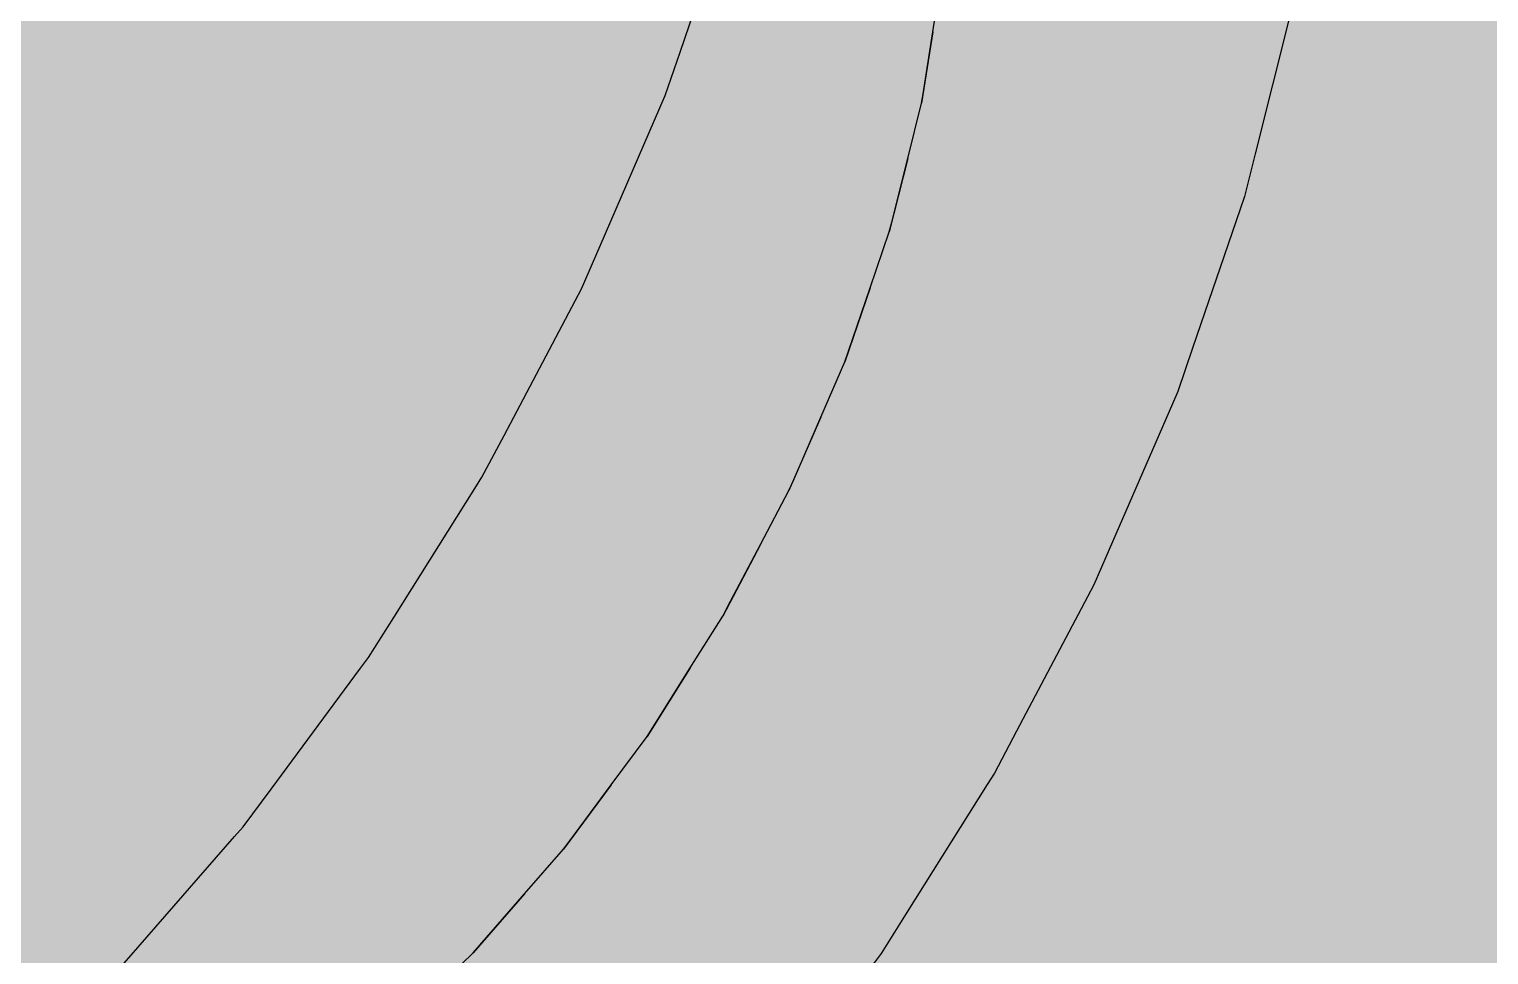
# Model space of a CAD drawing. Extents: x 0 to 297, y 0 to 210.
# Drawn here: x 199.47 to 207.53, y 172.92 to 178.03 of the extents above; entities that cross this region are included whole.
import ezdxf

# ---------------------------------------------------------------- set-up
doc = ezdxf.new("R2010")
doc.units = 0
doc.layers.add('SOMBRA', color=8, linetype='CONTINUOUS')
doc.layers.add('VISIBLE', color=7, linetype='CONTINUOUS')

msp = doc.modelspace()

# ---------------------------------------------------------------- linework, layer by layer
at = {"layer": 'SOMBRA', "color": 254}
for points in [[(201.3953, 181.8889), (236.7506, 161.4765), (201.8819, 181.9791)], [(237.2761, 161.5739), (201.9208, 181.9863), (201.8819, 181.9791)], [(237.2761, 161.5739), (201.8819, 181.9791), (236.7506, 161.4765)], [(201.9208, 181.9863), (237.2761, 161.5739), (202.3817, 181.99)], [(237.7739, 161.5778), (202.4185, 181.9902), (202.3817, 181.99)], [(237.7739, 161.5778), (202.3817, 181.99), (237.2761, 161.5739)], [(202.4185, 181.9902), (237.7739, 161.5778), (202.8458, 181.9073)], [(238.2353, 161.4882), (202.88, 181.9006), (202.8458, 181.9073)], [(238.2353, 161.4882), (202.8458, 181.9073), (237.7739, 161.5778)], [(202.88, 181.9006), (238.2353, 161.4882), (203.2663, 181.7325)], [(200.851, 181.6997), (236.2063, 161.2872), (201.355, 181.8749)], [(236.7506, 161.4765), (201.3953, 181.8889), (201.355, 181.8749)], [(236.7506, 161.4765), (201.355, 181.8749), (236.2063, 161.2872)], [(200.2972, 181.4218), (235.6525, 161.0094), (200.81, 181.6791)], [(236.2063, 161.2872), (200.851, 181.6997), (200.81, 181.6791)], [(236.2063, 161.2872), (200.81, 181.6791), (235.6525, 161.0094)], [(238.6525, 161.3066), (203.2972, 181.719), (203.2663, 181.7325)], [(238.6525, 161.3066), (203.2663, 181.7325), (238.2353, 161.4882)], [(203.2972, 181.719), (238.6525, 161.3066), (203.636, 181.4685)], [(235.6525, 161.0094), (200.2972, 181.4218), (200.2562, 181.3951)], [(239.0185, 161.0361), (203.6631, 181.4485), (203.636, 181.4685)], [(239.0185, 161.0361), (203.636, 181.4685), (238.6525, 161.3066)], [(203.6631, 181.4485), (239.0185, 161.0361), (203.9486, 181.12)], [(199.7434, 181.0602), (235.0988, 160.6478), (200.2562, 181.3951)], [(235.6525, 161.0094), (200.2562, 181.3951), (235.0988, 160.6478)], [(239.3268, 160.6813), (203.9714, 181.0937), (203.9486, 181.12)], [(239.3268, 160.6813), (203.9486, 181.12), (239.0185, 161.0361)], [(203.9714, 181.0937), (239.3268, 160.6813), (204.1987, 180.6927)], [(199.1991, 180.6209), (234.5545, 160.2085), (199.7031, 181.0277)], [(235.0988, 160.6478), (199.7434, 181.0602), (199.7031, 181.0277)], [(235.0988, 160.6478), (199.7031, 181.0277), (234.5545, 160.2085)], [(239.5722, 160.2482), (204.2169, 180.6607), (204.1987, 180.6927)], [(239.5722, 160.2482), (204.1987, 180.6927), (239.3268, 160.6813)], [(234.5545, 160.2085), (199.1991, 180.6209), (199.1602, 180.5832)], [(198.6736, 180.1116), (234.029, 159.6991), (199.1602, 180.5832)], [(234.5545, 160.2085), (199.1602, 180.5832), (234.029, 159.6991)], [(198.1759, 179.5408), (233.5312, 159.1283), (198.6367, 180.0693)], [(234.029, 159.6991), (198.6736, 180.1116), (198.6367, 180.0693)], [(234.029, 159.6991), (198.6367, 180.0693), (233.5312, 159.1283)]]:
    msp.add_solid(points, dxfattribs=at)
at = {"layer": 'SOMBRA', "color": 253}
for points in [[(204.3185, 180.3737), (204.2169, 180.6607), (239.5722, 160.2482)], [(204.3185, 180.3737), (217.9226, 172.5194), (204.3821, 180.1942)], [(204.3185, 180.3737), (239.5722, 160.2482), (217.9226, 172.5194)], [(239.6739, 159.9612), (204.3953, 180.1568), (204.3821, 180.1942)], [(239.6739, 159.9612), (204.3821, 180.1942), (217.9226, 172.5194)], [(204.4419, 179.9133), (204.3953, 180.1568), (239.7506, 159.7444)], [(239.6739, 159.9612), (239.7506, 159.7444), (204.3953, 180.1568)], [(204.4419, 179.9133), (223.3649, 168.988), (204.4955, 179.6328)], [(204.4419, 179.9133), (239.7506, 159.7444), (223.3649, 168.988)], [(239.7972, 159.5008), (204.5035, 179.5908), (204.4955, 179.6328)], [(239.7972, 159.5008), (204.4955, 179.6328), (223.3649, 168.988)], [(204.5192, 179.3247), (204.5035, 179.5908), (239.8589, 159.1784)], [(239.7972, 159.5008), (239.8589, 159.1784), (204.5035, 179.5908)], [(197.7144, 178.9183), (233.0698, 158.5059), (198.1417, 179.4947)], [(233.5312, 159.1283), (198.1759, 179.5408), (198.1417, 179.4947)], [(233.5312, 159.1283), (198.1417, 179.4947), (233.0698, 158.5059)], [(204.5192, 179.3247), (223.4421, 168.3995), (204.5372, 179.0182)], [(204.5192, 179.3247), (239.8589, 159.1784), (223.4421, 168.3995)], [(239.8745, 158.9123), (204.5398, 178.9724), (204.5372, 179.0182)], [(239.8745, 158.9123), (204.5372, 179.0182), (223.4421, 168.3995)], [(233.0698, 158.5059), (197.7144, 178.9183), (197.6835, 178.8692)], [(204.5242, 178.6881), (204.5398, 178.9724), (239.8952, 158.5599)], [(239.8745, 158.9123), (239.8952, 158.5599), (204.5398, 178.9724)], [(197.2972, 178.2549), (232.6525, 157.8425), (197.6835, 178.8692)], [(233.0698, 158.5059), (197.6835, 178.8692), (232.6525, 157.8425)], [(203.3483, 178.7383), (202.1671, 177.7362), (201.8783, 177.762)], [(203.3483, 178.7383), (201.8783, 177.762), (202.6711, 178.6712)], [(203.3483, 178.7383), (202.4078, 177.7808), (202.1671, 177.7362)], [(203.3483, 178.7383), (203.3249, 178.6698), (202.4078, 177.7808)], [(204.5242, 178.6881), (223.447, 167.7631), (204.5062, 178.3609)], [(204.5242, 178.6881), (239.8952, 158.5599), (223.447, 167.7631)], [(201.8783, 177.762), (202.4809, 178.6523), (202.6711, 178.6712)], [(201.8783, 177.762), (202.0964, 178.5186), (202.4809, 178.6523)], [(202.4078, 177.7808), (203.3249, 178.6698), (203.0618, 177.9021)], [(202.0964, 178.5186), (201.5567, 177.7907), (201.3406, 177.81)], [(202.0964, 178.5186), (201.3406, 177.81), (201.6995, 178.3807)], [(201.8783, 177.762), (201.5567, 177.7907), (202.0964, 178.5186)], [(200.5108, 178.4572), (200.3203, 177.9012), (199.5412, 177.9708)], [(199.6796, 178.3749), (200.5108, 178.4572), (199.5412, 177.9708)], [(200.5108, 178.4572), (201.2828, 178.2358), (200.3203, 177.9012)], [(199.6796, 178.3749), (199.5412, 177.9708), (199.1186, 178.0085)], [(199.2288, 178.3302), (199.6796, 178.3749), (199.1186, 178.0085)], [(201.6995, 178.3807), (201.3406, 177.81), (201.207, 177.822)], [(201.6995, 178.3807), (201.207, 177.822), (201.4575, 178.2966)], [(239.8796, 158.2757), (204.5035, 178.312), (204.5062, 178.3609)], [(239.8796, 158.2757), (204.5062, 178.3609), (223.447, 167.7631)], [(201.4575, 178.2966), (201.207, 177.822), (201.143, 177.8277)], [(201.4575, 178.2966), (201.143, 177.8277), (201.3266, 178.251)], [(239.8796, 158.2757), (239.8589, 157.8995), (204.5035, 178.312)], [(196.9313, 177.5619), (232.2866, 157.1494), (197.2701, 178.2036)], [(232.6525, 157.8425), (197.2972, 178.2549), (197.2701, 178.2036)], [(232.6525, 157.8425), (197.2701, 178.2036), (232.2866, 157.1494)], [(201.2828, 178.2358), (201.143, 177.8277), (200.3203, 177.9012)], [(201.3266, 178.251), (201.143, 177.8277), (201.2828, 178.2358)], [(199.1186, 178.0085), (199.5412, 177.9708), (198.9802, 177.6893)], [(199.5412, 177.9708), (199.3673, 177.5698), (198.9802, 177.6893)], [(199.5412, 177.9708), (200.3203, 177.9012), (199.3673, 177.5698)], [(200.3203, 177.9012), (200.081, 177.3495), (199.3673, 177.5698)], [(200.3203, 177.9012), (201.0103, 177.5218), (200.081, 177.3495)], [(200.3203, 177.9012), (201.143, 177.8277), (201.0103, 177.5218)], [(202.4078, 177.7808), (203.0618, 177.9021), (202.9801, 177.6636)], [(201.0526, 177.5296), (201.0103, 177.5218), (201.143, 177.8277)], [(201.0526, 177.5296), (201.143, 177.8277), (201.207, 177.822)], [(201.179, 177.5531), (201.0526, 177.5296), (201.207, 177.822)], [(201.179, 177.5531), (201.207, 177.822), (201.3406, 177.81)], [(201.4126, 177.5964), (201.179, 177.5531), (201.3406, 177.81)], [(201.4126, 177.5964), (201.3406, 177.81), (201.5567, 177.7907)], [(201.7958, 177.6674), (201.4126, 177.5964), (201.5567, 177.7907)], [(201.7958, 177.6674), (201.5567, 177.7907), (201.8783, 177.762)], [(201.5083, 176.9089), (202.1671, 177.7362), (202.3453, 177.7203)], [(201.5083, 176.9089), (201.7958, 177.6674), (202.1671, 177.7362)], [(202.9801, 177.6636), (201.5083, 176.9089), (202.3453, 177.7203)], [(201.7958, 177.6674), (201.8783, 177.762), (202.1671, 177.7362)], [(202.4078, 177.7808), (202.3453, 177.7203), (202.1671, 177.7362)], [(202.4078, 177.7808), (202.9801, 177.6636), (202.3453, 177.7203)], [(201.7958, 177.6674), (201.2137, 176.9999), (201.0157, 177.061)], [(201.7958, 177.6674), (201.0157, 177.061), (201.4126, 177.5964)], [(201.5083, 176.9089), (201.2137, 176.9999), (201.7958, 177.6674)], [(202.9801, 177.6636), (201.7728, 176.8273), (201.5083, 176.9089)], [(202.9801, 177.6636), (202.0008, 176.8291), (201.7728, 176.8273)], [(202.9801, 177.6636), (202.9507, 177.5957), (202.0008, 176.8291)], [(232.2866, 157.1494), (196.9313, 177.5619), (196.9085, 177.5092)], [(199.3673, 177.5698), (200.081, 177.3495), (199.1609, 177.1789)], [(201.179, 177.5531), (200.8933, 177.0988), (200.8347, 177.1169)], [(201.179, 177.5531), (200.8347, 177.1169), (201.0526, 177.5296)], [(201.4126, 177.5964), (201.0157, 177.061), (200.8933, 177.0988)], [(201.4126, 177.5964), (200.8933, 177.0988), (201.179, 177.5531)], [(202.0008, 176.8291), (202.9507, 177.5957), (202.6203, 176.834)], [(196.623, 176.851), (231.9783, 156.4386), (196.9085, 177.5092)], [(232.2866, 157.1494), (196.9085, 177.5092), (231.9783, 156.4386)], [(201.0103, 177.5218), (200.8347, 177.1169), (200.081, 177.3495)], [(201.0526, 177.5296), (200.8347, 177.1169), (201.0103, 177.5218)], [(200.081, 177.3495), (199.797, 176.8116), (199.1609, 177.1789)], [(200.081, 177.3495), (200.6772, 176.8186), (199.797, 176.8116)], [(200.081, 177.3495), (200.8347, 177.1169), (200.6772, 176.8186)], [(199.1609, 177.1789), (199.797, 176.8116), (198.9255, 176.8047)], [(200.7173, 176.8189), (200.6772, 176.8186), (200.8347, 177.1169)], [(200.7173, 176.8189), (200.8347, 177.1169), (200.8933, 177.0988)], [(200.837, 176.8199), (200.7173, 176.8189), (200.8933, 177.0988)], [(200.837, 176.8199), (200.8933, 177.0988), (201.0157, 177.061)], [(201.0582, 176.8216), (200.837, 176.8199), (201.0157, 177.061)], [(201.0582, 176.8216), (201.0157, 177.061), (201.2137, 176.9999)], [(201.4211, 176.8245), (201.0582, 176.8216), (201.2137, 176.9999)], [(201.4211, 176.8245), (201.2137, 176.9999), (201.5083, 176.9089)], [(201.4211, 176.8245), (201.5083, 176.9089), (201.7728, 176.8273)], [(200.837, 176.8199), (200.521, 176.3937), (200.4688, 176.4238)], [(200.837, 176.8199), (200.4688, 176.4238), (200.7173, 176.8189)], [(200.7173, 176.8189), (200.4688, 176.4238), (200.6772, 176.8186)], [(201.0582, 176.8216), (200.6301, 176.3307), (200.521, 176.3937)], [(201.0582, 176.8216), (200.521, 176.3937), (200.837, 176.8199)], [(201.4211, 176.8245), (200.8066, 176.2288), (200.6301, 176.3307)], [(201.4211, 176.8245), (200.6301, 176.3307), (201.0582, 176.8216)], [(201.0691, 176.0772), (200.8066, 176.2288), (201.4211, 176.8245)], [(201.0691, 176.0772), (201.7728, 176.8273), (201.9361, 176.7769)], [(201.0691, 176.0772), (201.4211, 176.8245), (201.7728, 176.8273)], [(202.0008, 176.8291), (201.9361, 176.7769), (201.7728, 176.8273)], [(202.0008, 176.8291), (202.5176, 176.5974), (201.9361, 176.7769)], [(202.0008, 176.8291), (202.6203, 176.834), (202.5176, 176.5974)], [(198.9255, 176.8047), (199.4732, 176.2968), (198.6653, 176.4537)], [(199.797, 176.8116), (199.4732, 176.2968), (198.9255, 176.8047)], [(199.797, 176.8116), (200.2892, 176.1383), (199.4732, 176.2968)], [(200.6772, 176.8186), (200.4688, 176.4238), (199.797, 176.8116)], [(199.797, 176.8116), (200.4688, 176.4238), (200.2892, 176.1383)], [(202.5176, 176.5974), (201.0691, 176.0772), (201.9361, 176.7769)], [(202.5176, 176.5974), (201.3049, 175.9411), (201.0691, 176.0772)], [(202.5176, 176.5974), (201.5163, 175.9), (201.3049, 175.9411)], [(202.5176, 176.5974), (202.4827, 176.5311), (201.5163, 175.9)], [(201.5163, 175.9), (202.4827, 176.5311), (202.0906, 175.7885)], [(199.4732, 176.2968), (199.1151, 175.8137), (198.6653, 176.4537)], [(200.3264, 176.1311), (200.2892, 176.1383), (200.4688, 176.4238)], [(200.3264, 176.1311), (200.4688, 176.4238), (200.521, 176.3937)], [(200.4373, 176.1095), (200.3264, 176.1311), (200.521, 176.3937)], [(200.4373, 176.1095), (200.521, 176.3937), (200.6301, 176.3307)], [(199.4732, 176.2968), (199.853, 175.4925), (199.1151, 175.8137)], [(200.2892, 176.1383), (200.0515, 175.7604), (199.4732, 176.2968)], [(199.4732, 176.2968), (200.0515, 175.7604), (199.853, 175.4925)], [(200.6425, 176.0697), (200.4373, 176.1095), (200.6301, 176.3307)], [(200.6425, 176.0697), (200.6301, 176.3307), (200.8066, 176.2288)], [(200.9789, 176.0044), (200.6425, 176.0697), (200.8066, 176.2288)], [(200.9789, 176.0044), (200.8066, 176.2288), (201.0691, 176.0772)], [(200.3264, 176.1311), (200.0515, 175.7604), (200.2892, 176.1383)], [(200.4373, 176.1095), (200.0515, 175.7604), (200.3264, 176.1311)], [(200.4373, 176.1095), (200.0965, 175.7187), (200.0515, 175.7604)], [(200.6425, 176.0697), (200.0965, 175.7187), (200.4373, 176.1095)], [(200.6425, 176.0697), (200.1904, 175.6316), (200.0965, 175.7187)], [(200.9789, 176.0044), (200.1904, 175.6316), (200.6425, 176.0697)], [(200.9789, 176.0044), (201.0691, 176.0772), (201.3049, 175.9411)], [(200.9789, 176.0044), (200.3423, 175.4907), (200.1904, 175.6316)], [(200.5684, 175.281), (200.3423, 175.4907), (200.9789, 176.0044)], [(200.5684, 175.281), (200.9789, 176.0044), (201.3049, 175.9411)], [(200.5684, 175.281), (201.3049, 175.9411), (201.4504, 175.857)], [(201.5163, 175.9), (201.4504, 175.857), (201.3049, 175.9411)], [(201.9688, 175.5578), (200.5684, 175.281), (201.4504, 175.857)], [(201.5163, 175.9), (201.9688, 175.5578), (201.4504, 175.857)], [(201.5163, 175.9), (202.0906, 175.7885), (201.9688, 175.5578)], [(199.853, 175.4925), (199.5901, 175.138), (199.1151, 175.8137)], [(199.1151, 175.8137), (199.5901, 175.138), (199.3759, 174.8923)], [(199.8865, 175.4779), (199.853, 175.4925), (200.0515, 175.7604)], [(199.8865, 175.4779), (200.0515, 175.7604), (200.0965, 175.7187)], [(199.9869, 175.4342), (199.8865, 175.4779), (200.0965, 175.7187)], [(199.9869, 175.4342), (200.0965, 175.7187), (200.1904, 175.6316)], [(200.1724, 175.3535), (199.9869, 175.4342), (200.1904, 175.6316)], [(200.1724, 175.3535), (200.1904, 175.6316), (200.3423, 175.4907)], [(201.9688, 175.5578), (200.7714, 175.0927), (200.5684, 175.281)], [(201.9688, 175.5578), (200.9625, 175.0096), (200.7714, 175.0927)], [(201.9688, 175.5578), (201.9289, 175.4944), (200.9625, 175.0096)], [(199.8865, 175.4779), (199.5901, 175.138), (199.853, 175.4925)], [(199.9869, 175.4342), (199.5901, 175.138), (199.8865, 175.4779)], [(200.4766, 175.2211), (200.1724, 175.3535), (200.3423, 175.4907)], [(200.4766, 175.2211), (200.3423, 175.4907), (200.5684, 175.281)], [(200.9625, 175.0096), (201.9289, 175.4944), (201.4818, 174.7835)], [(199.9869, 175.4342), (199.627, 175.0854), (199.5901, 175.138)], [(200.1724, 175.3535), (199.627, 175.0854), (199.9869, 175.4342)], [(200.1724, 175.3535), (199.7042, 174.9756), (199.627, 175.0854)], [(200.4766, 175.2211), (199.7042, 174.9756), (200.1724, 175.3535)], [(200.4766, 175.2211), (199.829, 174.7982), (199.7042, 174.9756)], [(200.0146, 174.534), (199.829, 174.7982), (200.4766, 175.2211)], [(200.0146, 174.534), (200.4766, 175.2211), (200.7714, 175.0927)], [(200.4766, 175.2211), (200.5684, 175.281), (200.7714, 175.0927)], [(199.4053, 174.8705), (199.3759, 174.8923), (199.5901, 175.138)], [(199.4053, 174.8705), (199.5901, 175.138), (199.627, 175.0854)], [(199.4933, 174.8055), (199.4053, 174.8705), (199.627, 175.0854)], [(199.4933, 174.8055), (199.627, 175.0854), (199.7042, 174.9756)], [(200.0146, 174.534), (200.7714, 175.0927), (200.8967, 174.9765)], [(200.9625, 175.0096), (200.8967, 174.9765), (200.7714, 175.0927)], [(199.656, 174.6852), (199.4933, 174.8055), (199.7042, 174.9756)], [(199.656, 174.6852), (199.7042, 174.9756), (199.829, 174.7982)], [(201.3429, 174.5627), (200.0146, 174.534), (200.8967, 174.9765)], [(200.9625, 175.0096), (201.3429, 174.5627), (200.8967, 174.9765)], [(200.9625, 175.0096), (201.4818, 174.7835), (201.3429, 174.5627)], [(199.4933, 174.8055), (199.0924, 174.5672), (199.4053, 174.8705)], [(199.4933, 174.8055), (199.1206, 174.5047), (199.0924, 174.5672)], [(199.656, 174.6852), (199.1206, 174.5047), (199.4933, 174.8055)], [(199.9228, 174.488), (199.656, 174.6852), (199.829, 174.7982)], [(199.9228, 174.488), (199.829, 174.7982), (200.0146, 174.534)], [(199.656, 174.6852), (199.1797, 174.3742), (199.1206, 174.5047)], [(199.9228, 174.488), (199.1797, 174.3742), (199.656, 174.6852)], [(199.9228, 174.488), (199.2752, 174.1631), (199.1797, 174.3742)], [(199.4173, 173.849), (199.2752, 174.1631), (199.9228, 174.488)], [(199.4173, 173.849), (199.9228, 174.488), (200.1813, 174.2968)], [(199.9228, 174.488), (200.0146, 174.534), (200.1813, 174.2968)], [(201.3429, 174.5627), (200.1813, 174.2968), (200.0146, 174.534)], [(201.3429, 174.5627), (200.3489, 174.1729), (200.1813, 174.2968)], [(201.3429, 174.5627), (201.2988, 174.5032), (200.3489, 174.1729)], [(200.3489, 174.1729), (201.2988, 174.5032), (200.8044, 173.8362)], [(199.4173, 173.849), (200.1813, 174.2968), (200.2842, 174.1504)], [(200.3489, 174.1729), (200.2842, 174.1504), (200.1813, 174.2968)], [(200.3489, 174.1729), (200.6508, 173.629), (200.2842, 174.1504)], [(200.3489, 174.1729), (200.8044, 173.8362), (200.6508, 173.629)], [(200.6508, 173.629), (199.4173, 173.849), (200.2842, 174.1504)], [(199.327, 173.8176), (199.4173, 173.849), (199.5449, 173.5669)], [(200.6508, 173.629), (199.5449, 173.5669), (199.4173, 173.849)], [(198.7866, 173.2377), (199.327, 173.8176), (199.5449, 173.5669)], [(200.6508, 173.629), (199.6861, 173.4044), (199.5449, 173.5669)], [(200.6508, 173.629), (200.6032, 173.5745), (199.6861, 173.4044)], [(198.7866, 173.2377), (199.5449, 173.5669), (199.6236, 173.3929)], [(199.6861, 173.4044), (199.6236, 173.3929), (199.5449, 173.5669)], [(199.6861, 173.4044), (200.6032, 173.5745), (200.0698, 172.9628)], [(199.9042, 172.7728), (198.7866, 173.2377), (199.6236, 173.3929)], [(199.6861, 173.4044), (199.9042, 172.7728), (199.6236, 173.3929)], [(199.6861, 173.4044), (200.0698, 172.9628), (199.9042, 172.7728)], [(199.9042, 172.7728), (198.8729, 172.9156), (198.7866, 173.2377)]]:
    msp.add_solid(points, dxfattribs=at)
at = {"layer": 'SOMBRA', "color": 252}
for points in [[(205.88, 178.8974), (204.8567, 177.7446), (205.2154, 177.8407)], [(205.88, 178.8974), (205.2846, 178.5551), (204.8567, 177.7446)], [(205.7911, 178.0542), (205.88, 178.8974), (205.2154, 177.8407)], [(203.3249, 178.6698), (203.3483, 178.7383), (206.1767, 177.1053)], [(206.2361, 177.3416), (203.3483, 178.7383), (204.0354, 178.6122)], [(206.2361, 177.3416), (206.1767, 177.1053), (203.3483, 178.7383)], [(203.6895, 177.5397), (203.0618, 177.9021), (203.3249, 178.6698)], [(203.6895, 177.5397), (203.3249, 178.6698), (205.9731, 177.1409)], [(203.3249, 178.6698), (206.1767, 177.1053), (205.9731, 177.1409)], [(206.2361, 177.3416), (204.0354, 178.6122), (206.2471, 178.2062)], [(205.2846, 178.5551), (204.6157, 177.68), (204.8567, 177.7446)], [(205.2846, 178.5551), (204.8809, 178.2914), (204.6157, 177.68)], [(204.5015, 178.0437), (204.5035, 178.312), (204.457, 178.0146)], [(204.457, 178.0146), (204.5035, 178.312), (239.8589, 157.8995)], [(204.8809, 178.2914), (204.4666, 177.6401), (204.6157, 177.68)], [(204.8809, 178.2914), (204.6347, 178.1306), (204.4666, 177.6401)], [(206.2361, 177.3416), (206.2471, 178.2062), (206.4273, 178.1021)], [(204.6347, 178.1306), (204.3953, 177.6209), (204.4666, 177.6401)], [(204.6347, 178.1306), (204.5015, 178.0437), (204.3953, 177.6209)], [(205.5587, 177.106), (206.4273, 178.1021), (206.4443, 178.17)], [(205.5587, 177.106), (206.4443, 178.17), (205.7363, 177.9803)], [(206.4443, 178.17), (205.7911, 178.0542), (205.7363, 177.9803)], [(204.5015, 178.0437), (204.457, 178.0146), (204.3953, 177.6209)], [(205.7911, 178.0542), (205.2154, 177.8407), (205.5375, 177.927)], [(205.7911, 178.0542), (205.5375, 177.927), (205.7363, 177.9803)], [(206.2361, 177.3416), (206.4273, 178.1021), (205.5587, 177.106)], [(204.457, 178.0146), (223.38, 167.0894), (204.4033, 177.6721)], [(204.457, 178.0146), (239.8589, 157.8995), (223.38, 167.0894)], [(205.7363, 177.9803), (204.6582, 176.9549), (205.0013, 176.9888)], [(205.7363, 177.9803), (205.1462, 177.7307), (204.6582, 176.9549)], [(205.5587, 177.106), (205.7363, 177.9803), (205.0013, 176.9888)], [(205.7363, 177.9803), (205.5375, 177.927), (205.1462, 177.7307)], [(203.6895, 177.5397), (202.9801, 177.6636), (203.0618, 177.9021)], [(205.5375, 177.927), (205.2154, 177.8407), (205.1462, 177.7307)], [(205.1462, 177.7307), (205.2154, 177.8407), (204.8567, 177.7446)], [(205.1462, 177.7307), (204.4277, 176.932), (204.6582, 176.9549)], [(205.1462, 177.7307), (204.7424, 177.5282), (204.4277, 176.932)], [(204.7424, 177.5282), (204.8567, 177.7446), (204.6157, 177.68)], [(205.1462, 177.7307), (204.8567, 177.7446), (204.7424, 177.5282)], [(202.9507, 177.5957), (202.9801, 177.6636), (205.8086, 176.0306)], [(205.8903, 176.2691), (202.9801, 177.6636), (203.6895, 177.5397)], [(205.8903, 176.2691), (205.8086, 176.0306), (202.9801, 177.6636)], [(204.4963, 177.4046), (204.4666, 177.6401), (204.3631, 177.3378)], [(204.3631, 177.3378), (204.4666, 177.6401), (204.3953, 177.6209)], [(239.8123, 157.6022), (204.3953, 177.6209), (204.4033, 177.6721)], [(239.8123, 157.6022), (204.4033, 177.6721), (223.38, 167.0894)], [(204.4963, 177.4046), (204.6157, 177.68), (204.4666, 177.6401)], [(204.7424, 177.5282), (204.6157, 177.68), (204.4963, 177.4046)], [(203.248, 176.4716), (202.6203, 176.834), (202.9507, 177.5957)], [(203.248, 176.4716), (202.9507, 177.5957), (205.5989, 176.0667)], [(202.9507, 177.5957), (205.8086, 176.0306), (205.5989, 176.0667)], [(204.3631, 177.3378), (204.3953, 177.6209), (204.3185, 177.3155)], [(204.3185, 177.3155), (204.3953, 177.6209), (239.7506, 157.2085)], [(239.8123, 157.6022), (239.7506, 157.2085), (204.3953, 177.6209)], [(205.8903, 176.2691), (203.6895, 177.5397), (205.9731, 177.1409)], [(204.7424, 177.5282), (204.2851, 176.9179), (204.4277, 176.932)], [(204.7424, 177.5282), (204.4963, 177.4046), (204.2851, 176.9179)], [(204.4963, 177.4046), (204.2169, 176.9111), (204.2851, 176.9179)], [(204.4963, 177.4046), (204.3631, 177.3378), (204.2169, 176.9111)], [(204.3631, 177.3378), (204.3185, 177.3155), (204.2169, 176.9111)], [(204.3185, 177.3155), (223.2414, 166.3904), (204.2301, 176.9637)], [(204.3185, 177.3155), (239.7506, 157.2085), (223.2414, 166.3904)], [(206.1767, 177.1053), (206.2361, 177.3416), (205.5587, 177.106)], [(205.5587, 177.106), (205.0013, 176.9888), (205.3094, 177.0194)], [(205.2362, 176.1478), (206.1533, 177.0368), (206.1767, 177.1053)], [(205.2362, 176.1478), (206.1767, 177.1053), (205.4995, 177.0382)], [(205.5587, 177.106), (205.3094, 177.0194), (205.4995, 177.0382)], [(206.1767, 177.1053), (205.5587, 177.106), (205.4995, 177.0382)], [(205.8903, 176.2691), (205.9731, 177.1409), (206.1533, 177.0368)], [(205.9731, 177.1409), (206.1767, 177.1053), (206.1533, 177.0368)], [(205.4995, 177.0382), (204.3852, 176.1577), (204.7067, 176.129)], [(205.4995, 177.0382), (204.9248, 176.8857), (204.3852, 176.1577)], [(204.9248, 176.8857), (205.0013, 176.9888), (204.6582, 176.9549)], [(205.2362, 176.1478), (205.4995, 177.0382), (204.7067, 176.129)], [(205.4995, 177.0382), (205.3094, 177.0194), (204.9248, 176.8857)], [(205.3094, 177.0194), (205.0013, 176.9888), (204.9248, 176.8857)], [(205.8903, 176.2691), (206.1533, 177.0368), (205.2362, 176.1478)], [(204.1551, 176.618), (204.2169, 176.9111), (204.1113, 176.6028)], [(204.1113, 176.6028), (204.2169, 176.9111), (239.5722, 156.4987)], [(204.286, 176.6636), (204.2851, 176.9179), (204.1551, 176.618)], [(204.1551, 176.618), (204.2851, 176.9179), (204.2169, 176.9111)], [(239.6739, 156.9031), (204.2169, 176.9111), (204.2301, 176.9637)], [(239.6739, 156.9031), (239.5722, 156.4987), (204.2169, 176.9111)], [(239.6739, 156.9031), (204.2301, 176.9637), (223.2414, 166.3904)], [(204.286, 176.6636), (204.4277, 176.932), (204.2851, 176.9179)], [(204.5279, 176.7477), (204.4277, 176.932), (204.286, 176.6636)], [(204.5279, 176.7477), (204.6582, 176.9549), (204.4277, 176.932)], [(204.9248, 176.8857), (204.6582, 176.9549), (204.5279, 176.7477)], [(231.9783, 156.4386), (196.623, 176.851), (196.6048, 176.798)], [(203.248, 176.4716), (202.5176, 176.5974), (202.6203, 176.834)], [(204.9248, 176.8857), (204.1691, 176.177), (204.3852, 176.1577)], [(204.9248, 176.8857), (204.5279, 176.7477), (204.1691, 176.177)], [(196.3775, 176.1346), (231.7329, 155.7222), (196.6048, 176.798)], [(231.9783, 156.4386), (196.6048, 176.798), (231.7329, 155.7222)], [(204.5279, 176.7477), (204.0354, 176.189), (204.1691, 176.177)], [(204.5279, 176.7477), (204.286, 176.6636), (204.0354, 176.189)], [(204.286, 176.6636), (203.9714, 176.1947), (204.0354, 176.189)], [(204.286, 176.6636), (204.1551, 176.618), (203.9714, 176.1947)], [(202.4827, 176.5311), (202.5176, 176.5974), (205.3461, 174.9644)], [(205.4487, 175.201), (202.5176, 176.5974), (203.248, 176.4716)], [(205.4487, 175.201), (205.3461, 174.9644), (202.5176, 176.5974)], [(204.1551, 176.618), (204.1113, 176.6028), (203.9714, 176.1947)], [(204.1113, 176.6028), (223.0343, 165.6776), (203.9896, 176.2478)], [(204.1113, 176.6028), (239.5722, 156.4987), (223.0343, 165.6776)], [(202.7183, 175.4261), (202.0906, 175.7885), (202.4827, 176.5311)], [(202.7183, 175.4261), (202.4827, 176.5311), (205.1309, 175.0022)], [(202.4827, 176.5311), (205.3461, 174.9644), (205.1309, 175.0022)], [(205.4487, 175.201), (203.248, 176.4716), (205.5989, 176.0667)], [(205.8086, 176.0306), (205.8903, 176.2691), (205.2362, 176.1478)], [(203.881, 175.8966), (203.9714, 176.1947), (203.8388, 175.8888)], [(203.8388, 175.8888), (203.9714, 176.1947), (239.3268, 155.7823)], [(203.881, 175.8966), (204.0354, 176.189), (203.9714, 176.1947)], [(204.0074, 175.9201), (204.0354, 176.189), (203.881, 175.8966)], [(239.4666, 156.1904), (203.9714, 176.1947), (203.9896, 176.2478)], [(239.4666, 156.1904), (239.3268, 155.7823), (203.9714, 176.1947)], [(239.4666, 156.1904), (203.9896, 176.2478), (223.0343, 165.6776)], [(204.0074, 175.9201), (204.1691, 176.177), (204.0354, 176.189)], [(204.2411, 175.9634), (204.1691, 176.177), (204.0074, 175.9201)], [(204.2411, 175.9634), (204.3852, 176.1577), (204.1691, 176.177)], [(231.7329, 155.7222), (196.3775, 176.1346), (196.3643, 176.082)], [(204.6242, 176.0344), (204.3852, 176.1577), (204.2411, 175.9634)], [(204.6242, 176.0344), (204.7067, 176.129), (204.3852, 176.1577)], [(204.9955, 176.1032), (204.7067, 176.129), (204.6242, 176.0344)], [(205.1737, 176.0873), (204.9955, 176.1032), (204.6242, 176.0344)], [(205.2362, 176.1478), (204.7067, 176.129), (204.9955, 176.1032)], [(205.2362, 176.1478), (204.9955, 176.1032), (205.1737, 176.0873)], [(205.8086, 176.0306), (205.2362, 176.1478), (205.1737, 176.0873)], [(196.1991, 175.4248), (231.5545, 155.0124), (196.3643, 176.082)], [(231.7329, 155.7222), (196.3643, 176.082), (231.5545, 155.0124)], [(204.6242, 176.0344), (203.8441, 175.428), (204.0421, 175.3669)], [(204.6242, 176.0344), (204.2411, 175.9634), (203.8441, 175.428)], [(205.1737, 176.0873), (204.0421, 175.3669), (204.3367, 175.2759)], [(205.1737, 176.0873), (204.6242, 176.0344), (204.0421, 175.3669)], [(204.8292, 175.1961), (205.1737, 176.0873), (204.3367, 175.2759)], [(204.8292, 175.1961), (205.8086, 176.0306), (205.1737, 176.0873)], [(204.8292, 175.1961), (205.7791, 175.9627), (205.8086, 176.0306)], [(205.4487, 175.201), (205.5989, 176.0667), (205.7791, 175.9627)], [(205.5989, 176.0667), (205.8086, 176.0306), (205.7791, 175.9627)], [(204.2411, 175.9634), (203.7217, 175.4658), (203.8441, 175.428)], [(204.2411, 175.9634), (204.0074, 175.9201), (203.7217, 175.4658)], [(205.4487, 175.201), (205.7791, 175.9627), (204.8292, 175.1961)], [(204.0074, 175.9201), (203.6631, 175.4839), (203.7217, 175.4658)], [(204.0074, 175.9201), (203.881, 175.8966), (203.6631, 175.4839)], [(203.881, 175.8966), (203.8388, 175.8888), (203.6631, 175.4839)], [(203.8388, 175.8888), (222.7617, 164.9636), (203.686, 175.5365)], [(203.8388, 175.8888), (239.3268, 155.7823), (222.7617, 164.9636)], [(202.7183, 175.4261), (201.9688, 175.5578), (202.0906, 175.7885)], [(201.9289, 175.4944), (201.9688, 175.5578), (204.7972, 173.9248)], [(204.919, 174.1555), (201.9688, 175.5578), (202.7183, 175.4261)], [(204.919, 174.1555), (204.7972, 173.9248), (201.9688, 175.5578)], [(239.1941, 155.4764), (203.6631, 175.4839), (203.686, 175.5365)], [(239.1941, 155.4764), (203.686, 175.5365), (222.7617, 164.9636)], [(202.1095, 174.4211), (201.4818, 174.7835), (201.9289, 175.4944)], [(202.1095, 174.4211), (201.9289, 175.4944), (204.5771, 173.9654)], [(201.9289, 175.4944), (204.7972, 173.9248), (204.5771, 173.9654)], [(203.5457, 175.1859), (203.6631, 175.4839), (203.5056, 175.1856)], [(203.5056, 175.1856), (203.6631, 175.4839), (239.0185, 155.0715)], [(203.5457, 175.1859), (203.7217, 175.4658), (203.6631, 175.4839)], [(203.6654, 175.1869), (203.7217, 175.4658), (203.5457, 175.1859)], [(239.1941, 155.4764), (239.0185, 155.0715), (203.6631, 175.4839)], [(203.6654, 175.1869), (203.8441, 175.428), (203.7217, 175.4658)], [(196.1375, 175.0312), (215.0605, 164.1059), (196.1911, 175.3736)], [(231.4928, 154.6187), (196.1991, 175.4248), (196.1911, 175.3736)], [(231.4928, 154.6187), (196.1911, 175.3736), (215.0605, 164.1059)], [(231.4928, 154.6187), (231.5545, 155.0124), (196.1991, 175.4248)], [(204.919, 174.1555), (202.7183, 175.4261), (205.1309, 175.0022)], [(203.8867, 175.1886), (203.8441, 175.428), (203.6654, 175.1869)], [(203.8867, 175.1886), (204.0421, 175.3669), (203.8441, 175.428)], [(204.2496, 175.1915), (204.0421, 175.3669), (203.8867, 175.1886)], [(204.2496, 175.1915), (204.3367, 175.2759), (204.0421, 175.3669)], [(204.6013, 175.1943), (204.3367, 175.2759), (204.2496, 175.1915)], [(204.8292, 175.1961), (204.3367, 175.2759), (204.6013, 175.1943)], [(203.6654, 175.1869), (203.2972, 174.7908), (203.3494, 174.7607)], [(203.6654, 175.1869), (203.5457, 175.1859), (203.2972, 174.7908)], [(203.5457, 175.1859), (203.5056, 175.1856), (203.2972, 174.7908)], [(203.5056, 175.1856), (222.4285, 164.2605), (203.3243, 174.8422)], [(203.8867, 175.1886), (203.3494, 174.7607), (203.4586, 174.6977)], [(203.8867, 175.1886), (203.6654, 175.1869), (203.3494, 174.7607)], [(204.2496, 175.1915), (203.4586, 174.6977), (203.635, 174.5958)], [(204.2496, 175.1915), (203.8867, 175.1886), (203.4586, 174.6977)], [(203.5056, 175.1856), (239.0185, 155.0715), (222.4285, 164.2605)], [(204.7645, 175.1439), (204.2496, 175.1915), (203.635, 174.5958)], [(204.7645, 175.1439), (203.635, 174.5958), (203.8975, 174.4442)], [(204.3447, 174.267), (204.7645, 175.1439), (203.8975, 174.4442)], [(204.7645, 175.1439), (204.6013, 175.1943), (204.2496, 175.1915)], [(204.3447, 174.267), (205.3461, 174.9644), (204.7645, 175.1439)], [(204.8292, 175.1961), (204.6013, 175.1943), (204.7645, 175.1439)], [(205.3461, 174.9644), (204.8292, 175.1961), (204.7645, 175.1439)], [(205.3461, 174.9644), (205.4487, 175.201), (204.8292, 175.1961)], [(196.1375, 175.0312), (196.0909, 174.7338), (231.4462, 154.3214)], [(196.1375, 175.0312), (231.4462, 154.3214), (215.0605, 164.1059)], [(204.919, 174.1555), (205.1309, 175.0022), (205.3111, 174.8981)], [(205.1309, 175.0022), (205.3461, 174.9644), (205.3111, 174.8981)], [(204.3447, 174.267), (205.3111, 174.8981), (205.3461, 174.9644)], [(204.919, 174.1555), (205.3111, 174.8981), (204.3447, 174.267)], [(238.861, 154.7732), (203.2972, 174.7908), (203.3243, 174.8422)], [(238.861, 154.7732), (203.3243, 174.8422), (222.4285, 164.2605)], [(231.4255, 153.9452), (196.0909, 174.7338), (196.0882, 174.6849)], [(231.4255, 153.9452), (231.4462, 154.3214), (196.0909, 174.7338)], [(202.1095, 174.4211), (201.3429, 174.5627), (201.4818, 174.7835)], [(203.1548, 174.4981), (203.2972, 174.7908), (203.1176, 174.5053)], [(203.1176, 174.5053), (203.2972, 174.7908), (238.6525, 154.3784)], [(203.1548, 174.4981), (203.3494, 174.7607), (203.2972, 174.7908)], [(203.2657, 174.4766), (203.3494, 174.7607), (203.1548, 174.4981)], [(203.2657, 174.4766), (203.4586, 174.6977), (203.3494, 174.7607)], [(238.861, 154.7732), (238.6525, 154.3784), (203.2972, 174.7908)], [(196.0702, 174.3576), (214.993, 163.4325), (196.0882, 174.6849)], [(231.4255, 153.9452), (196.0882, 174.6849), (214.993, 163.4325)], [(203.4709, 174.4367), (203.4586, 174.6977), (203.2657, 174.4766)], [(203.4709, 174.4367), (203.635, 174.5958), (203.4586, 174.6977)], [(203.8073, 174.3714), (203.635, 174.5958), (203.4709, 174.4367)], [(203.8073, 174.3714), (203.8975, 174.4442), (203.635, 174.5958)], [(201.4321, 173.4738), (200.8044, 173.8362), (201.2988, 174.5032)], [(201.2988, 174.5032), (201.3429, 174.5627), (204.1713, 172.9297)], [(201.4321, 173.4738), (201.2988, 174.5032), (203.947, 172.9742)], [(201.2988, 174.5032), (204.1713, 172.9297), (203.947, 172.9742)], [(204.3102, 173.1505), (201.3429, 174.5627), (202.1095, 174.4211)], [(204.3102, 173.1505), (204.1713, 172.9297), (201.3429, 174.5627)], [(203.1548, 174.4981), (203.1176, 174.5053), (202.88, 174.1274)], [(203.2657, 174.4766), (203.1548, 174.4981), (202.88, 174.1274)], [(203.1176, 174.5053), (222.0406, 163.5801), (202.9109, 174.1765)], [(203.1176, 174.5053), (238.6525, 154.3784), (222.0406, 163.5801)], [(204.3102, 173.1505), (202.1095, 174.4211), (204.5771, 173.9654)], [(203.2657, 174.4766), (202.88, 174.1274), (202.9249, 174.0857)], [(203.4709, 174.4367), (203.2657, 174.4766), (202.9249, 174.0857)], [(203.4709, 174.4367), (202.9249, 174.0857), (203.0189, 173.9986)], [(203.8073, 174.3714), (203.4709, 174.4367), (203.0189, 173.9986)], [(204.1333, 174.3081), (203.8975, 174.4442), (203.8073, 174.3714)], [(204.3447, 174.267), (203.8975, 174.4442), (204.1333, 174.3081)], [(196.0702, 174.3576), (196.0546, 174.0734), (231.4099, 153.661)], [(196.0702, 174.3576), (231.4099, 153.661), (214.993, 163.4325)], [(203.8073, 174.3714), (203.0189, 173.9986), (203.1708, 173.8577)], [(204.2789, 174.224), (203.8073, 174.3714), (203.1708, 173.8577)], [(204.2789, 174.224), (204.1333, 174.3081), (203.8073, 174.3714)], [(204.3447, 174.267), (204.1333, 174.3081), (204.2789, 174.224)], [(204.7972, 173.9248), (204.3447, 174.267), (204.2789, 174.224)], [(204.7972, 173.9248), (204.919, 174.1555), (204.3447, 174.267)], [(238.473, 154.0929), (202.88, 174.1274), (202.9109, 174.1765)], [(238.473, 154.0929), (202.9109, 174.1765), (222.0406, 163.5801)], [(204.2789, 174.224), (203.1708, 173.8577), (203.3968, 173.648)], [(203.7909, 173.3766), (204.2789, 174.224), (203.3968, 173.648)], [(203.7909, 173.3766), (204.7972, 173.9248), (204.2789, 174.224)], [(202.715, 173.8449), (202.88, 174.1274), (202.6814, 173.8595)], [(202.6814, 173.8595), (202.88, 174.1274), (238.2353, 153.715)], [(202.715, 173.8449), (202.9249, 174.0857), (202.88, 174.1274)], [(202.8153, 173.8012), (202.9249, 174.0857), (202.715, 173.8449)], [(202.8153, 173.8012), (203.0189, 173.9986), (202.9249, 174.0857)], [(238.473, 154.0929), (238.2353, 153.715), (202.88, 174.1274)], [(231.4306, 153.3086), (196.0546, 174.0734), (196.0573, 174.0276)], [(231.4306, 153.3086), (231.4099, 153.661), (196.0546, 174.0734)], [(196.0752, 173.7211), (214.9982, 162.7959), (196.0573, 174.0276)], [(231.4306, 153.3086), (196.0573, 174.0276), (214.9982, 162.7959)], [(203.0008, 173.7205), (203.0189, 173.9986), (202.8153, 173.8012)], [(203.0008, 173.7205), (203.1708, 173.8577), (203.0189, 173.9986)], [(203.7909, 173.3766), (204.7573, 173.8614), (204.7972, 173.9248)], [(204.3102, 173.1505), (204.5771, 173.9654), (204.7573, 173.8614)], [(204.5771, 173.9654), (204.7972, 173.9248), (204.7573, 173.8614)], [(202.715, 173.8449), (202.6814, 173.8595), (202.4185, 173.505)], [(202.8153, 173.8012), (202.715, 173.8449), (202.4185, 173.505)], [(202.6814, 173.8595), (221.6042, 162.9344), (202.4527, 173.5511)], [(202.6814, 173.8595), (238.2353, 153.715), (221.6042, 162.9344)], [(203.305, 173.5881), (203.1708, 173.8577), (203.0008, 173.7205)], [(203.305, 173.5881), (203.3968, 173.648), (203.1708, 173.8577)], [(204.3102, 173.1505), (204.7573, 173.8614), (203.7909, 173.3766)], [(201.4321, 173.4738), (200.6508, 173.629), (200.8044, 173.8362)], [(202.8153, 173.8012), (202.4185, 173.505), (202.4555, 173.4524)], [(203.0008, 173.7205), (202.8153, 173.8012), (202.4555, 173.4524)], [(196.0752, 173.7211), (196.0909, 173.4549), (231.4462, 153.0425)], [(196.0752, 173.7211), (231.4462, 153.0425), (214.9982, 162.7959)], [(203.0008, 173.7205), (202.4555, 173.4524), (202.5326, 173.3427)], [(203.305, 173.5881), (203.0008, 173.7205), (202.5326, 173.3427)], [(200.6032, 173.5745), (200.6508, 173.629), (203.4792, 171.996)], [(203.6328, 172.2032), (200.6508, 173.629), (201.4321, 173.4738)], [(203.6328, 172.2032), (203.4792, 171.996), (200.6508, 173.629)], [(203.5998, 173.4597), (203.3968, 173.648), (203.305, 173.5881)], [(203.7909, 173.3766), (203.3968, 173.648), (203.5998, 173.4597)], [(200.6975, 172.6004), (200.0698, 172.9628), (200.6032, 173.5745)], [(200.6975, 172.6004), (200.6032, 173.5745), (203.2514, 172.0455)], [(200.6032, 173.5745), (203.4792, 171.996), (203.2514, 172.0455)], [(238.0367, 153.4471), (202.4185, 173.505), (202.4527, 173.5511)], [(238.0367, 153.4471), (202.4527, 173.5511), (221.6042, 162.9344)], [(203.305, 173.5881), (202.5326, 173.3427), (202.6574, 173.1652)], [(203.7251, 173.3435), (203.305, 173.5881), (202.6574, 173.1652)], [(203.7251, 173.3435), (203.5998, 173.4597), (203.305, 173.5881)], [(231.5079, 152.7201), (196.0909, 173.4549), (196.0989, 173.413)], [(231.5079, 152.7201), (231.4462, 153.0425), (196.0909, 173.4549)], [(203.6328, 172.2032), (201.4321, 173.4738), (203.947, 172.9742)], [(202.2338, 173.2376), (202.4185, 173.505), (202.2043, 173.2593)], [(202.2043, 173.2593), (202.4185, 173.505), (237.7739, 153.0926)], [(202.2338, 173.2376), (202.4555, 173.4524), (202.4185, 173.505)], [(202.3218, 173.1725), (202.4555, 173.4524), (202.2338, 173.2376)], [(202.3218, 173.1725), (202.5326, 173.3427), (202.4555, 173.4524)], [(238.0367, 153.4471), (237.7739, 153.0926), (202.4185, 173.505)], [(203.7909, 173.3766), (203.5998, 173.4597), (203.7251, 173.3435)], [(196.1525, 173.1325), (215.0756, 162.2072), (196.0989, 173.413)], [(231.5079, 152.7201), (196.0989, 173.413), (215.0756, 162.2072)], [(204.1713, 172.9297), (203.7909, 173.3766), (203.7251, 173.3435)], [(204.1713, 172.9297), (204.3102, 173.1505), (203.7909, 173.3766)], [(202.4844, 173.0522), (202.5326, 173.3427), (202.3218, 173.1725)], [(202.4844, 173.0522), (202.6574, 173.1652), (202.5326, 173.3427)], [(203.7251, 173.3435), (202.6574, 173.1652), (202.843, 172.901)], [(203.1774, 172.5399), (203.7251, 173.3435), (202.843, 172.901)], [(203.1774, 172.5399), (204.1713, 172.9297), (203.7251, 173.3435)], [(202.2338, 173.2376), (202.2043, 173.2593), (201.9208, 172.9342)], [(202.3218, 173.1725), (202.2338, 173.2376), (201.9208, 172.9342)], [(202.2043, 173.2593), (221.1273, 162.3341), (201.9577, 172.9765)], [(202.2043, 173.2593), (237.7739, 153.0926), (221.1273, 162.3341)], [(196.1525, 173.1325), (196.1991, 172.8889), (231.5545, 152.4765)], [(196.1525, 173.1325), (231.5545, 152.4765), (215.0756, 162.2072)], [(202.3218, 173.1725), (201.9208, 172.9342), (201.9491, 172.8717)], [(202.4844, 173.0522), (202.3218, 173.1725), (201.9491, 172.8717)], [(202.7512, 172.855), (202.6574, 173.1652), (202.4844, 173.0522)], [(202.7512, 172.855), (202.843, 172.901), (202.6574, 173.1652)], [(202.4844, 173.0522), (201.9491, 172.8717), (202.0081, 172.7412)], [(202.7512, 172.855), (202.4844, 173.0522), (202.0081, 172.7412)], [(200.6975, 172.6004), (199.9042, 172.7728), (200.0698, 172.9628)], [(237.5597, 152.8469), (201.9208, 172.9342), (201.9577, 172.9765)], [(237.5597, 152.8469), (201.9577, 172.9765), (221.1273, 162.3341)], [(203.6328, 172.2032), (203.947, 172.9742), (204.1272, 172.8702)], [(203.947, 172.9742), (204.1713, 172.9297), (204.1272, 172.8702)], [(201.7195, 172.6864), (201.9208, 172.9342), (201.6946, 172.715)], [(201.6946, 172.715), (201.9208, 172.9342), (237.2761, 152.5218)], [(201.7195, 172.6864), (201.9491, 172.8717), (201.9208, 172.9342)], [(237.5597, 152.8469), (237.2761, 152.5218), (201.9208, 172.9342)], [(203.1774, 172.5399), (204.1272, 172.8702), (204.1713, 172.9297)]]:
    msp.add_solid(points, dxfattribs=at)
at = {"layer": 'VISIBLE'}
for p, q in [((203.0618, 177.9021), (203.3249, 178.6698)), ((204.457, 178.0146), (204.5035, 178.312)), ((206.4273, 178.1021), (206.2361, 177.3416)), ((204.457, 178.0146), (204.3953, 177.6209)), ((204.4033, 177.6721), (204.457, 178.0146)), ((202.9801, 177.6636), (203.0618, 177.9021)), ((202.9507, 177.5957), (202.9801, 177.6636)), ((204.3953, 177.6209), (204.4033, 177.6721)), ((202.6203, 176.834), (202.9507, 177.5957)), ((204.3185, 177.3155), (204.3953, 177.6209)), ((204.3185, 177.3155), (204.2169, 176.9111)), ((204.2301, 176.9637), (204.3185, 177.3155)), ((206.2361, 177.3416), (206.1767, 177.1053)), ((206.1767, 177.1053), (206.1533, 177.0368)), ((206.1533, 177.0368), (205.8903, 176.2691)), ((204.1113, 176.6028), (204.2169, 176.9111)), ((204.2169, 176.9111), (204.2301, 176.9637)), ((202.5176, 176.5974), (202.6203, 176.834)), ((202.4827, 176.5311), (202.5176, 176.5974)), ((204.1113, 176.6028), (203.9714, 176.1947)), ((203.9896, 176.2478), (204.1113, 176.6028)), ((202.0906, 175.7885), (202.4827, 176.5311)), ((205.8903, 176.2691), (205.8086, 176.0306)), ((203.8388, 175.8888), (203.9714, 176.1947)), ((203.9714, 176.1947), (203.9896, 176.2478)), ((205.8086, 176.0306), (205.7791, 175.9627)), ((205.7791, 175.9627), (205.4487, 175.201)), ((203.8388, 175.8888), (203.6631, 175.4839)), ((203.686, 175.5365), (203.8388, 175.8888)), ((201.9688, 175.5578), (202.0906, 175.7885)), ((201.9289, 175.4944), (201.9688, 175.5578)), ((203.6631, 175.4839), (203.686, 175.5365)), ((201.4818, 174.7835), (201.9289, 175.4944)), ((203.5056, 175.1856), (203.6631, 175.4839)), ((203.5056, 175.1856), (203.2972, 174.7908)), ((203.3243, 174.8422), (203.5056, 175.1856)), ((205.4487, 175.201), (205.3461, 174.9644)), ((205.3111, 174.8981), (204.919, 174.1555)), ((205.3461, 174.9644), (205.3111, 174.8981)), ((203.2972, 174.7908), (203.3243, 174.8422)), ((201.3429, 174.5627), (201.4818, 174.7835)), ((203.1176, 174.5053), (203.2972, 174.7908)), ((200.8044, 173.8362), (201.2988, 174.5032)), ((201.2988, 174.5032), (201.3429, 174.5627)), ((203.1176, 174.5053), (202.88, 174.1274)), ((202.9109, 174.1765), (203.1176, 174.5053)), ((202.88, 174.1274), (202.9109, 174.1765)), ((202.6814, 173.8595), (202.88, 174.1274)), ((204.919, 174.1555), (204.7972, 173.9248)), ((204.7972, 173.9248), (204.7573, 173.8614)), ((202.6814, 173.8595), (202.4185, 173.505)), ((202.4527, 173.5511), (202.6814, 173.8595)), ((204.7573, 173.8614), (204.3102, 173.1505)), ((200.6508, 173.629), (200.8044, 173.8362)), ((200.6032, 173.5745), (200.6508, 173.629)), ((200.0698, 172.9628), (200.6032, 173.5745)), ((202.4185, 173.505), (202.4527, 173.5511)), ((202.2043, 173.2593), (202.4185, 173.505)), ((202.2043, 173.2593), (201.9208, 172.9342)), ((201.9577, 172.9765), (202.2043, 173.2593)), ((204.3102, 173.1505), (204.1713, 172.9297)), ((199.9042, 172.7728), (200.0698, 172.9628)), ((201.9208, 172.9342), (201.9577, 172.9765)), ((201.6946, 172.715), (201.9208, 172.9342)), ((204.1713, 172.9297), (204.1272, 172.8702))]:
    msp.add_line(p, q, dxfattribs=at)

doc.saveas('drawing.dxf')
